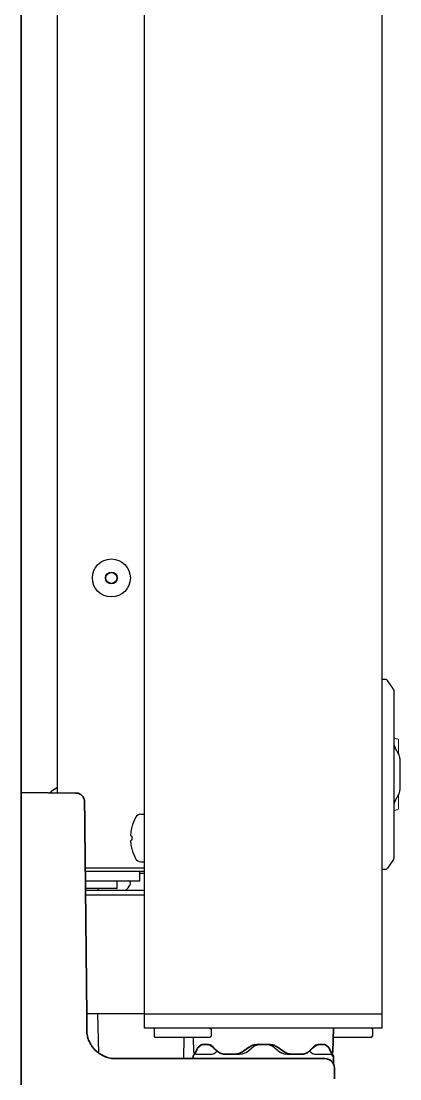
# Model space of a CAD drawing. Extents: x 5809 to 10669, y -850 to 3886.
# Drawn here: x 10534.3 to 10614, y 1386.9 to 1609.6 of the extents above; entities that cross this region are included whole.
import ezdxf

# ---------------------------------------------------------------- set-up
doc = ezdxf.new("R2010")
doc.units = 0
doc.header["$LTSCALE"] = 5
doc.layers.get('0').update_dxf_attribs({"linetype": 'CONTINUOUS', "lineweight": 0})
doc.layers.add('1', color=7, linetype='CONTINUOUS', true_color=0xffffff)
doc.layers.add('GEOM', color=7, linetype='CONTINUOUS')

msp = doc.modelspace()

# ---------------------------------------------------------------- linework, layer by layer
at = {"color": 7, "linetype": 'Continuous'}
for p, q in [((10613.27, 1458.48), (10613.52, 1458.48)), ((10613.77, 1458.23), (10613.77, 1455.26)), ((10613.77, 1446.71), (10613.77, 1443.73)), ((10613.27, 1443.48), (10613.52, 1443.48))]:
    msp.add_line(p, q, dxfattribs=at)
for centre, radius, start, end in [((10613.27, 1458.98), 0.5, 180, 270), ((10613.52, 1458.23), 0.25, 0, 90), ((10613.27, 1442.98), 0.5, 90, 180), ((10613.52, 1443.73), 0.25, 270, 0)]:
    msp.add_arc(centre, radius, start, end, dxfattribs=at)
at = {"layer": '1', "color": 7, "linetype": 'Continuous', "lineweight": 35}
for p, q in [((10534.27, 2350.99), (10534.27, 1373.93)), ((10545.63, 1447.03), (10534.27, 1447.13)), ((10546.27, 1447.02), (10545.63, 1447.03)), ((10548.08, 1397.07), (10548.14, 1397.08)), ((10599.94, 1392.57), (10600.02, 1397.58)), ((10572.38, 1394.08), (10573.68, 1394.08)), ((10583.96, 1394.08), (10586.58, 1394.08)), ((10596.86, 1394.08), (10598.17, 1394.08)), ((10598.38, 1394.03), (10598.98, 1393.56)), ((10574.74, 1393.56), (10575.78, 1392.59)), ((10577.09, 1392.08), (10579.35, 1392.08)), ((10591.2, 1392.08), (10593.45, 1392.08)), ((10594.77, 1392.59), (10594.99, 1392.79)), ((10554.2, 1391.13), (10593.31, 1391.13)), ((10593.31, 1391.13), (10598.26, 1391.13)), ((10600.02, 1391.63), (10599.91, 1391.63)), ((10600.02, 1390.22), (10600.02, 1391.63)), ((10600.26, 1389.13), (10600.27, 1386.88))]:
    msp.add_line(p, q, dxfattribs=at)
for centre, radius, start, end in [((10545.63, 1445.13), 2, 0, 71.3807), ((10571.02, 1391.63), 0.5, 107.707, 180), ((10571.11, 1392.58), 0.5, 181, 242.6743), ((10599.44, 1392.58), 0.5, 297.3257, 359), ((10599.52, 1391.63), 0.5, 0, 72.2929), ((10570.02, 1391.63), 0.5, 270, 0), ((10598.26, 1389.13), 2, 0.25, 90)]:
    msp.add_arc(centre, radius, start, end, dxfattribs=at)
msp.add_rational_spline([(10540.35, 1447.14), (10540.68, 1447.45), (10541.05, 1447.73), (10541.44, 1447.97), (10541.87, 1448.17)], [0.529504466475, 0.519219398217, 0.511126526439, 0.505225851143, 0.501517372327], degree=4, dxfattribs=at)
for points, degree in [([(10548.14, 1397.08), (10547.89, 1421.12), (10547.63, 1445.16)], 2), ([(10584.18, 1394.08), (10584.1, 1394.08), (10584.03, 1394.08), (10583.96, 1394.08)], 3), ([(10571.42, 1393.37), (10571.19, 1392.95), (10571.01, 1392.52), (10570.87, 1392.1)], 3), ([(10580.91, 1392.59), (10581.37, 1392.91), (10581.84, 1393.24), (10582.31, 1393.56)], 3), ([(10588.24, 1393.56), (10588.71, 1393.24), (10589.18, 1392.91), (10589.63, 1392.59)], 3), ([(10594.99, 1392.79), (10595.27, 1393.05), (10595.54, 1393.31), (10595.8, 1393.56)], 3), ([(10599.72, 1391.97), (10599.57, 1392.43), (10599.38, 1392.9), (10599.13, 1393.37)], 3)]:
    msp.add_open_spline(points, degree=degree, dxfattribs=at)
for points, knots in [([(10548.08, 1397.07), (10548.08, 1396.87), (10548.1, 1396.68), (10548.14, 1396.28), (10548.18, 1396.09), (10548.23, 1395.85), (10548.24, 1395.8), (10548.27, 1395.71), (10548.31, 1395.56), (10548.35, 1395.42), (10548.44, 1395.14), (10548.51, 1394.96), (10548.67, 1394.61), (10548.76, 1394.43), (10548.91, 1394.17), (10548.96, 1394.09), (10549.04, 1393.97), (10549.07, 1393.92), (10549.12, 1393.84), (10549.15, 1393.8), (10549.29, 1393.6), (10549.41, 1393.44), (10549.66, 1393.15), (10549.8, 1393), (10550.08, 1392.73), (10550.22, 1392.6), (10550.42, 1392.45), (10550.46, 1392.41), (10550.53, 1392.35), (10550.65, 1392.27), (10550.77, 1392.18), (10551.02, 1392.02), (10551.36, 1391.82), (10551.71, 1391.66), (10551.98, 1391.54), (10552.08, 1391.51), (10552.22, 1391.46), (10552.26, 1391.44), (10552.36, 1391.41), (10552.41, 1391.4), (10552.64, 1391.33), (10553.02, 1391.23), (10553.41, 1391.17), (10553.8, 1391.14), (10554, 1391.13), (10554.2, 1391.13)], [0, 0, 0, 0, 0.0625, 0.0625, 0.125, 0.125, 0.140625, 0.140625, 0.15625, 0.1875, 0.1875, 0.25, 0.25, 0.3125, 0.3125, 0.34375, 0.34375, 0.359375, 0.359375, 0.375, 0.375, 0.4375, 0.4375, 0.5, 0.5, 0.5625, 0.5625, 0.578125, 0.578125, 0.59375, 0.625, 0.625, 0.6875, 0.75, 0.75, 0.78125, 0.78125, 0.796875, 0.796875, 0.8125, 0.8125, 0.875, 0.9375, 0.9375, 1, 1, 1, 1]), ([(10571.74, 1393.63), (10571.79, 1393.59), (10571.8, 1393.61), (10571.81, 1393.65), (10571.84, 1393.7), (10571.87, 1393.75), (10571.93, 1393.85), (10571.98, 1393.9), (10572.04, 1393.96), (10572.05, 1393.97), (10572.08, 1393.99), (10572.09, 1393.99), (10572.13, 1394.02), (10572.16, 1394.03), (10572.25, 1394.07), (10572.31, 1394.08), (10572.38, 1394.08)], [0, 0, 0, 0, 0.0625, 0.0625, 0.125, 0.25, 0.25, 0.5, 0.5, 0.5625, 0.5625, 0.625, 0.625, 0.75, 0.75, 1, 1, 1, 1]), ([(10573.68, 1394.08), (10573.73, 1394.08), (10573.77, 1394.07), (10573.86, 1394.06), (10573.9, 1394.05), (10574.03, 1394.02), (10574.12, 1393.99), (10574.23, 1393.94), (10574.25, 1393.92), (10574.3, 1393.9), (10574.37, 1393.86), (10574.44, 1393.82), (10574.57, 1393.72), (10574.66, 1393.65), (10574.74, 1393.56)], [0, 0, 0, 0, 0.125, 0.125, 0.25, 0.25, 0.5, 0.5, 0.5625, 0.5625, 0.625, 0.75, 0.75, 1, 1, 1, 1]), ([(10582.31, 1393.56), (10582.37, 1393.61), (10582.43, 1393.65), (10582.52, 1393.7), (10582.56, 1393.72), (10582.62, 1393.75), (10582.65, 1393.77), (10582.82, 1393.85), (10582.95, 1393.9), (10583.16, 1393.97), (10583.23, 1393.99), (10583.34, 1394.01), (10583.38, 1394.02), (10583.45, 1394.03), (10583.48, 1394.04), (10583.67, 1394.07), (10583.81, 1394.08), (10583.96, 1394.08)], [0, 0, 0, 0, 0.125, 0.125, 0.1875, 0.1875, 0.25, 0.25, 0.5, 0.5, 0.625, 0.625, 0.6875, 0.6875, 0.75, 0.75, 1, 1, 1, 1]), ([(10586.58, 1394.08), (10586.66, 1394.08), (10586.73, 1394.07), (10586.88, 1394.06), (10586.95, 1394.05), (10587.17, 1394.02), (10587.31, 1393.99), (10587.49, 1393.94), (10587.52, 1393.92), (10587.59, 1393.9), (10587.7, 1393.86), (10587.8, 1393.82), (10587.99, 1393.72), (10588.12, 1393.65), (10588.24, 1393.56)], [0, 0, 0, 0, 0.125, 0.125, 0.25, 0.25, 0.5, 0.5, 0.5625, 0.5625, 0.625, 0.75, 0.75, 1, 1, 1, 1]), ([(10595.8, 1393.56), (10595.85, 1393.61), (10595.89, 1393.65), (10595.98, 1393.72), (10596.02, 1393.75), (10596.16, 1393.85), (10596.25, 1393.9), (10596.36, 1393.96), (10596.38, 1393.97), (10596.43, 1393.99), (10596.49, 1394.01), (10596.56, 1394.03), (10596.69, 1394.07), (10596.78, 1394.08), (10596.86, 1394.08)], [0, 0, 0, 0, 0.125, 0.125, 0.25, 0.25, 0.5, 0.5, 0.5625, 0.5625, 0.625, 0.75, 0.75, 1, 1, 1, 1]), ([(10598.17, 1394.08), (10598.2, 1394.08), (10598.23, 1394.07), (10598.3, 1394.06), (10598.33, 1394.05), (10598.36, 1394.04), (10598.37, 1394.04), (10598.38, 1394.03)], [0, 0, 0, 0, 0.428218, 0.428218, 0.856437, 0.856437, 1, 1, 1, 1]), ([(10571.74, 1393.63), (10571.71, 1393.63), (10571.68, 1393.62), (10571.64, 1393.6), (10571.62, 1393.6), (10571.6, 1393.58), (10571.58, 1393.57), (10571.54, 1393.54), (10571.51, 1393.51), (10571.48, 1393.46), (10571.46, 1393.45), (10571.44, 1393.41), (10571.43, 1393.39), (10571.42, 1393.37)], [0, 0, 0, 0, 0.25, 0.25, 0.375, 0.375, 0.5, 0.5, 0.75, 0.75, 0.875, 0.875, 1, 1, 1, 1]), ([(10575.78, 1392.59), (10575.87, 1392.5), (10575.97, 1392.43), (10576.18, 1392.3), (10576.28, 1392.25), (10576.42, 1392.2), (10576.45, 1392.19), (10576.51, 1392.17), (10576.54, 1392.16), (10576.62, 1392.13), (10576.68, 1392.12), (10576.86, 1392.09), (10576.97, 1392.08), (10577.09, 1392.08)], [0, 0, 0, 0, 0.25, 0.25, 0.5, 0.5, 0.5625, 0.5625, 0.625, 0.625, 0.75, 0.75, 1, 1, 1, 1]), ([(10579.35, 1392.08), (10579.49, 1392.08), (10579.62, 1392.09), (10579.89, 1392.13), (10580.03, 1392.16), (10580.19, 1392.22), (10580.23, 1392.23), (10580.29, 1392.25), (10580.33, 1392.27), (10580.42, 1392.31), (10580.49, 1392.34), (10580.68, 1392.43), (10580.8, 1392.51), (10580.91, 1392.59)], [0, 0, 0, 0, 0.25, 0.25, 0.5, 0.5, 0.5625, 0.5625, 0.625, 0.625, 0.75, 0.75, 1, 1, 1, 1]), ([(10589.63, 1392.59), (10589.75, 1392.5), (10589.87, 1392.43), (10590.12, 1392.3), (10590.25, 1392.25), (10590.42, 1392.2), (10590.45, 1392.19), (10590.52, 1392.17), (10590.55, 1392.16), (10590.65, 1392.13), (10590.72, 1392.12), (10590.92, 1392.09), (10591.06, 1392.08), (10591.2, 1392.08)], [0, 0, 0, 0, 0.25, 0.25, 0.5, 0.5, 0.5625, 0.5625, 0.625, 0.625, 0.75, 0.75, 1, 1, 1, 1]), ([(10593.45, 1392.08), (10593.46, 1392.08), (10593.46, 1392.08), (10593.47, 1392.08), (10593.48, 1392.08), (10593.5, 1392.08), (10593.56, 1392.08), (10593.66, 1392.09), (10593.81, 1392.11), (10593.92, 1392.13), (10594.04, 1392.17), (10594.09, 1392.19), (10594.26, 1392.25), (10594.37, 1392.3), (10594.5, 1392.38), (10594.52, 1392.4), (10594.57, 1392.43), (10594.65, 1392.49), (10594.72, 1392.55), (10594.77, 1392.59)], [0, 0, 0, 0, 0.007812, 0.007812, 0.015625, 0.03125, 0.0625, 0.125, 0.25, 0.375, 0.375, 0.5, 0.5, 0.75, 0.75, 0.8125, 0.8125, 0.875, 1, 1, 1, 1]), ([(10599.13, 1393.37), (10599.11, 1393.41), (10599.08, 1393.45), (10599.04, 1393.5), (10599.03, 1393.51), (10599.01, 1393.54), (10598.99, 1393.55), (10598.98, 1393.56)], [0, 0, 0, 0, 0.25, 0.25, 0.375, 0.375, 0.4990413, 0.4990413, 0.4990413, 0.4990413]), ([(10599.91, 1391.63), (10599.9, 1391.63), (10599.88, 1391.63), (10599.86, 1391.66), (10599.85, 1391.66), (10599.84, 1391.68), (10599.84, 1391.69), (10599.83, 1391.7), (10599.82, 1391.71), (10599.8, 1391.74), (10599.79, 1391.78), (10599.75, 1391.86), (10599.74, 1391.91), (10599.72, 1391.97)], [0, 0, 0, 0, 0.25, 0.25, 0.375, 0.375, 0.4375, 0.4375, 0.5, 0.5, 0.75, 0.75, 1, 1, 1, 1]), ([(10600.06, 1390.01), (10600.06, 1390.01), (10600.06, 1390.01), (10600.05, 1390.04), (10600.04, 1390.08), (10600.02, 1390.14), (10600.02, 1390.19), (10600.02, 1390.22)], [0, 0, 0, 0, 0.341328, 0.51468, 0.646682, 0.789012, 1, 1, 1, 1])]:
    msp.add_open_spline(points, degree=3, knots=knots, dxfattribs=at)
at = {"layer": 'GEOM', "color": 7, "linetype": 'Continuous'}
for p, q in [((10560.27, 1400.58), (10560.27, 2405.08)), ((10610.27, 1400.58), (10610.27, 2405.08)), ((10541.87, 2373.08), (10541.87, 1447.06)), ((10610.27, 1430.98), (10610.27, 1470.98)), ((10611.01, 1470.98), (10610.27, 1470.98)), ((10612.69, 1468.91), (10611.42, 1470.77)), ((10612.77, 1468.63), (10612.77, 1433.34)), ((10613.75, 1455.3), (10613.04, 1456.54)), ((10614.02, 1454.3), (10614.02, 1447.67)), ((10613.04, 1445.43), (10613.75, 1446.67)), ((10559.48, 1442.58), (10560.27, 1442.58)), ((10557.57, 1439.88), (10557.58, 1439.88)), ((10557.33, 1437), (10557.31, 1436.98)), ((10557.58, 1435.28), (10557.57, 1435.28)), ((10559.48, 1432.58), (10560.27, 1432.58)), ((10612.69, 1433.06), (10611.42, 1431.2)), ((10547.78, 1431.33), (10560.27, 1431.33)), ((10560.27, 1430.53), (10547.79, 1430.53)), ((10559.27, 1428.53), (10559.27, 1430.53)), ((10560.27, 1430.08), (10559.27, 1430.08)), ((10611.01, 1430.98), (10610.27, 1430.98)), ((10547.81, 1428.53), (10559.27, 1428.53)), ((10554.52, 1427.03), (10554.52, 1428.43)), ((10557.27, 1427.93), (10557.27, 1428.13)), ((10554.42, 1426.93), (10547.83, 1426.93)), ((10547.83, 1426.58), (10560.27, 1426.58)), ((10560.27, 1425.58), (10547.84, 1425.58)), ((10550.52, 1426.58), (10550.52, 1426.93)), ((10560.27, 1400.58), (10548.1, 1400.58)), ((10550.6, 1392.3), (10550.42, 1400.56)), ((10560.27, 1400.58), (10610.27, 1400.58)), ((10560.27, 1397.58), (10560.27, 1400.58)), ((10610.27, 1397.58), (10610.27, 1400.58)), ((10610.27, 1397.58), (10560.27, 1397.58)), ((10562.4, 1397.45), (10562.27, 1397.33)), ((10562.27, 1397.33), (10562.27, 1395.83)), ((10574.02, 1397.58), (10574.27, 1397.33)), ((10574.27, 1397.33), (10574.27, 1395.83)), ((10599.94, 1392.57), (10600.02, 1397.58)), ((10608.02, 1397.58), (10608.27, 1397.33)), ((10608.27, 1397.33), (10608.27, 1395.83)), ((10562.52, 1395.58), (10562.27, 1395.83)), ((10574.02, 1395.58), (10562.52, 1395.58)), ((10568.53, 1391.13), (10568.58, 1395.58)), ((10570.61, 1392.57), (10570.56, 1395.58)), ((10572.38, 1394.08), (10573.69, 1394.08)), ((10574.02, 1395.58), (10574.27, 1395.83)), ((10583.29, 1393.73), (10584.06, 1394.01)), ((10583.3, 1393.74), (10584.08, 1394.02)), ((10584.08, 1394.02), (10584.67, 1394.08)), ((10584.67, 1394.08), (10585.87, 1394.08)), ((10585.87, 1394.08), (10586.47, 1394.02)), ((10596.86, 1394.08), (10598.17, 1394.08)), ((10608.02, 1395.58), (10599.99, 1395.58)), ((10608.02, 1395.58), (10608.27, 1395.83)), ((10571.11, 1392.08), (10574.26, 1392.08)), ((10574.28, 1392.08), (10574.26, 1392.08)), ((10577.09, 1392.08), (10580.29, 1392.08)), ((10580.88, 1392.14), (10581.69, 1392.45)), ((10581.69, 1392.45), (10582.21, 1392.85)), ((10582.21, 1392.85), (10582.37, 1392.99)), ((10582.37, 1392.99), (10582.78, 1393.36)), ((10582.78, 1393.36), (10583.3, 1393.74)), ((10582.78, 1393.36), (10583.29, 1393.73)), ((10587.77, 1393.36), (10588.18, 1392.99)), ((10588.1, 1393.06), (10588.18, 1392.99)), ((10588.18, 1392.99), (10588.33, 1392.85)), ((10588.33, 1392.85), (10588.84, 1392.47)), ((10588.84, 1392.47), (10589.65, 1392.14)), ((10589.65, 1392.14), (10590.26, 1392.08)), ((10590.26, 1392.08), (10593.45, 1392.08)), ((10596.04, 1392.1), (10596.27, 1392.08)), ((10596.27, 1392.08), (10596.29, 1392.08)), ((10596.29, 1392.08), (10599.44, 1392.08))]:
    msp.add_line(p, q, dxfattribs=at)
for points in [[(10573.69, 1394.08), (10573.95, 1394.03), (10574.31, 1393.85), (10574.58, 1393.62)], [(10586.48, 1394.01), (10587.26, 1393.73), (10587.77, 1393.36)], [(10595.96, 1393.62), (10596.23, 1393.84), (10596.59, 1394.03), (10596.86, 1394.08)], [(10574.28, 1392.08), (10574.51, 1392.1), (10574.93, 1392.23), (10575.27, 1392.47), (10575.52, 1392.76)], [(10574.58, 1393.62), (10574.88, 1393.33), (10575.33, 1392.92), (10575.66, 1392.63)], [(10575.66, 1392.63), (10575.99, 1392.38), (10576.54, 1392.15), (10577.09, 1392.08)], [(10580.29, 1392.08), (10580.89, 1392.14), (10581.71, 1392.47), (10582.21, 1392.85)], [(10588.33, 1392.85), (10588.86, 1392.45), (10589.68, 1392.14), (10590.26, 1392.08)], [(10593.45, 1392.08), (10594, 1392.15), (10594.54, 1392.37), (10594.89, 1392.63)], [(10594.89, 1392.63), (10595.21, 1392.91), (10595.65, 1393.32), (10595.96, 1393.62)], [(10595.03, 1392.76), (10595.28, 1392.47), (10595.62, 1392.23), (10596.04, 1392.1)], [(10595.03, 1392.75), (10595.28, 1392.47), (10595.62, 1392.23), (10596.04, 1392.1)]]:
    msp.add_lwpolyline(points, dxfattribs=at)
for radius in [4, 1.25, 1.15]:
    msp.add_circle((10553.27, 1492.33), radius, dxfattribs=at)
for centre, radius, start, end in [((10611.01, 1470.48), 0.5, 34.2869, 90), ((10612.27, 1468.63), 0.5, 0, 34.2869), ((10614.77, 1457.54), 2, 180, 210), ((10612.02, 1454.3), 2, 0, 30), ((10612.02, 1447.67), 2, 330, 0), ((10614.77, 1444.43), 2, 150, 180), ((10566.36, 1437.58), 9.08, 151.3979, 165.3324), ((10559.48, 1441.33), 1.25, 90, 151.3979), ((10566.25, 1437.65), 8.95, 167.3743, 175.8008), ((10566.24, 1437.65), 8.95, 165.6057, 167.3692), ((10566.23, 1437.65), 8.94, 175.8071, 176.6497), ((10566.23, 1437.5), 8.94, 183.3503, 184.1929), ((10566.25, 1437.5), 8.95, 184.1992, 192.6256), ((10566.36, 1437.58), 8.79, 177.391, 182.609), ((10566.24, 1437.5), 8.95, 192.6308, 194.3943), ((10566.36, 1437.58), 9.08, 194.6676, 208.6021), ((10559.48, 1433.83), 1.25, 208.6021, 270), ((10612.27, 1433.34), 0.5, 325.7131, 0), ((10611.01, 1431.48), 0.5, 270, 325.7131), ((10554.42, 1428.43), 0.1, 0, 90), ((10553.07, 1430.15), 4.8, 311.6677, 329.6988), ((10556.87, 1428.13), 0.4, 0, 90), ((10556.87, 1427.93), 0.4, 329.6988, 0), ((10554.42, 1427.03), 0.1, 270, 0), ((10571.11, 1392.58), 0.5, 181, 270), ((10599.44, 1392.58), 0.5, 270, 359)]:
    msp.add_arc(centre, radius, start, end, dxfattribs=at)
for points in [[(10557.31, 1438.18), (10557.32, 1438.17), (10557.32, 1438.16), (10557.33, 1438.15)], [(10557.33, 1438.15), (10557.39, 1438.07), (10557.49, 1438.02), (10557.58, 1437.98)]]:
    msp.add_open_spline(points, degree=3, dxfattribs=at)
msp.add_open_spline([(10557.58, 1437.18), (10557.55, 1437.16), (10557.46, 1437.12), (10557.37, 1437.06), (10557.33, 1437)], degree=3, knots=[0, 0, 0, 0, 0.314454, 1, 1, 1, 1], dxfattribs=at)

doc.saveas('drawing.dxf')
